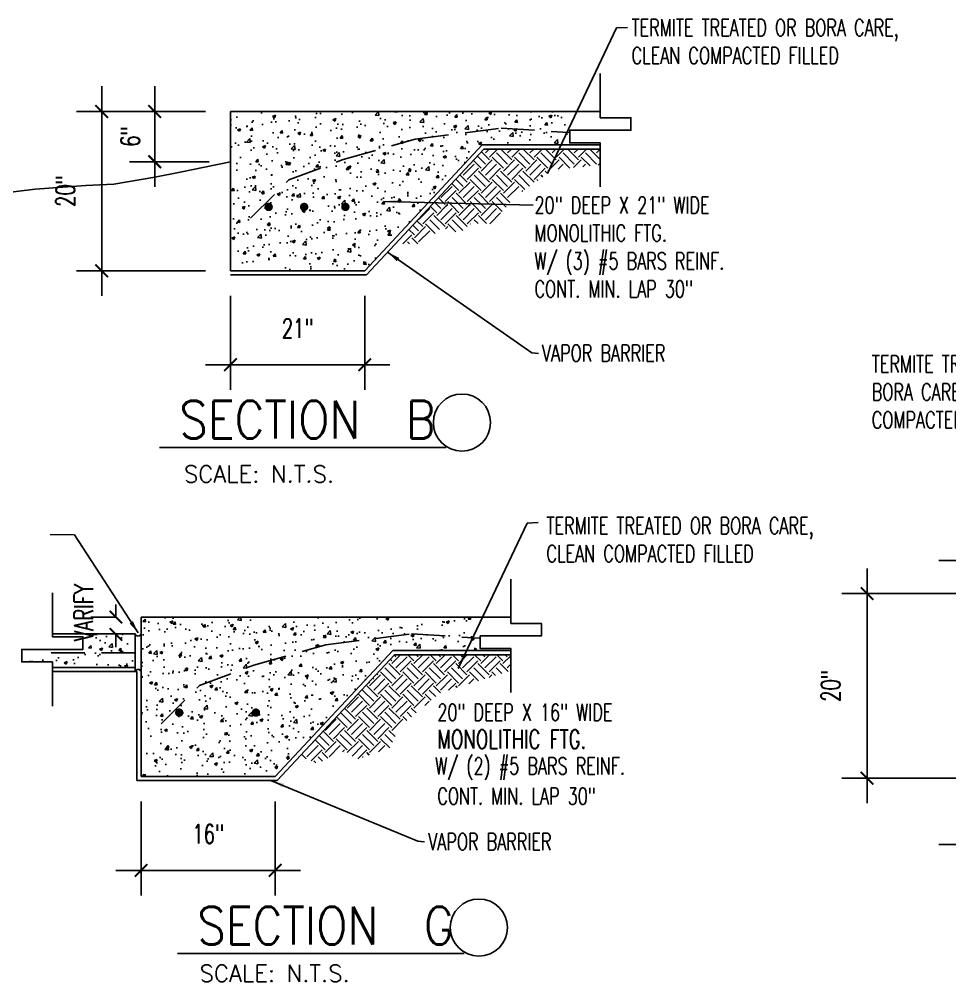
# Model space of a CAD drawing. Header units: inches. Extents: x -25328 to 8149, y -5530 to 4336.
# Drawn here: x -1210.8 to -988.9, y 1146.8 to 1376.3 of the extents above; entities that cross this region are included whole.
import ezdxf

# ---------------------------------------------------------------- set-up
doc = ezdxf.new("R2010")
doc.units = ezdxf.units.IN
doc.header["$LTSCALE"] = 16
doc.header["$MEASUREMENT"] = 0
doc.linetypes.add('DASHED', pattern=[0.75, 0.5, -0.25])
doc.layers.get('0').update_dxf_attribs({"linetype": 'CONTINUOUS'})
doc.layers.get('DEFPOINTS').update_dxf_attribs({"linetype": 'CONTINUOUS'})
for name, color, linetype in [('BLDG', 1, 'CONTINUOUS'), ('CONC', 3, 'CONTINUOUS'), ('DETREF', 5, 'CONTINUOUS'), ('DIMS', 5, 'CONTINUOUS'), ('HATCH', 8, 'CONTINUOUS'), ('TEXT', 11, 'CONTINUOUS'), ('TEXT ROOM', 3, 'CONTINUOUS')]:
    doc.layers.add(name, color=color, linetype=linetype)
doc.styles.add('PAYTAS RM', font='romans.shx', dxfattribs={"width": 0.7, "height": 4.5})
doc.styles.add('PAYTS NOTES', font='romans.shx', dxfattribs={"width": 0.7, "height": 4.5})
doc.dimstyles.new('DIM- PAYTAS', dxfattribs={"dimscale": 48, "dimtxt": 0.1, "dimasz": 0.0625, "dimexe": 0.125, "dimexo": 0.125, "dimgap": 0.125, "dimtad": 1, "dimdec": 1, "dimzin": 3, "dimdsep": 46, "dimlunit": 4, "dimtxsty": 'PAYTAS RM', "dimblk": 'ARCHTICK', "dimcen": 0.09, "dimdle": 0.125, "dimclrd": 5, "dimclre": 5, "dimclrt": 11, "dimadec": 0, "dimazin": 0, "dimtfac": 1, "dimtdec": 1, "dimtofl": 0, "dimtmove": 2, "dimatfit": 3, "dimfxl": 0, "dimfrac": 2, "dimtolj": 1, "dimtzin": 3, "dimarcsym": 0})
pattern_1 = [(50, (10446.511, 3538.196), (7.1726018, -0.6275213), [0.75, -8.25]), (355, (10446.511, 3538.196), (-1.3875133, 7.5219213), [0.6, -6.6]), (100.4514, (10447.1085, 3538.1436), (5.785094, 6.8943954), [0.637402, -7.011421]), (46.1842, (10446.511, 3540.196), (10.6724105, -1.65519), [1.125, -12.375]), (96.6356, (10447.4, 3540.058), (9.346627, 9.741179), [0.956103, -10.51713]), (351.1842, (10446.511, 3540.196), (9.346619, 9.741186), [0.9, -9.9]), (21, (10447.511, 3539.696), (5.9690705, -4.026189), [0.75, -8.25]), (326, (10447.511, 3539.696), (2.4331533, 7.2515005), [0.6, -6.6]), (71.4514, (10448.008, 3539.3604), (8.4022263, 3.225305), [0.637402, -7.011421]), (37.5, (10446.5108, 3538.1959), (0.12159855, 3.32893854), [0, -6.52, 0, -6.7, 0, -6.625]), (7.5, (10446.511, 3538.196), (2.6306954, 3.9441171), [0, -3.82, 0, -6.37, 0, -2.525]), (327.5, (10444.2808, 3538.196), (5.33822436, -0.2255487), [0, -2.5, 0, -7.8, 0, -10.35]), (317.5, (10443.281, 3538.196), (5.8318617, 1.0010498), [0, -3.25, 0, -5.18, 0, -7.35])]
pattern_2 = [(45, (10467.8396, 3268.531), (4e-16, 5.3033009), [3.75, -3.75]), (45, (10466.8452, 3269.5254), (4e-16, 5.3033009), [3.75, -3.75]), (45, (10465.851, 3270.5197), (4e-16, 5.3033009), [3.75, -3.75]), (135, (10465.851, 3271.1826), (-5.3033009, 4e-16), [3.75, -3.75]), (135, (10466.8452, 3272.177), (-5.3033009, 4e-16), [3.75, -3.75]), (135, (10467.8396, 3273.1714), (-5.3033009, 4e-16), [3.75, -3.75])]

# ---------------------------------------------------------------- blocks, each defined once
blk = doc.blocks.new('_ArchTick')
at = {"color": 0, "linetype": 'ByBlock', "const_width": 0.15}
blk.add_lwpolyline([(-0.5, -0.5), (0.5, 0.5)], dxfattribs=at)
blk = doc.blocks.new('*D52')
at = {"layer": 'DEFPOINTS', "color": 0, "transparency": 16777216}
for p in [(-977.92, 1239.34), (-1008.64, 1195.34), (-977.92, 1195.34)]:
    blk.add_point(p, dxfattribs=at)
at = {"layer": 'DIMS', "color": 5, "lineweight": -2, "transparency": 16777216}
for p, q in [((-1008.64, 1245.34), (-1008.64, 1189.34)), ((-983.92, 1239.34), (-1014.64, 1239.34)), ((-983.92, 1195.34), (-1014.64, 1195.34))]:
    blk.add_line(p, q, dxfattribs=at)
at = {"layer": 'DIMS', "color": 5, "lineweight": -2, "transparency": 16777216, "xscale": 3, "yscale": 3, "zscale": 3}
for p, rotation in [((-1008.64, 1239.34), 90), ((-1008.64, 1195.34), 270)]:
    blk.add_blockref('_ArchTick', p, dxfattribs=dict(at, rotation=rotation))
at = {"layer": 'DIMS', "color": 11, "transparency": 16777216, "insert": (-1017.32, 1217.34), "char_height": 4.5, "attachment_point": 5, "rotation": 90, "style": 'PAYTAS RM'}
blk.add_mtext('\\A1;20"', dxfattribs=at)
blk = doc.blocks.new('*D53')
at = {"layer": 'DEFPOINTS', "color": 0, "transparency": 16777216}
for p in [(-985.49, 1203.94), (-953.49, 1203.94), (-953.49, 1179.52)]:
    blk.add_point(p, dxfattribs=at)
at = {"layer": 'DIMS', "color": 5, "lineweight": -2, "transparency": 16777216}
for p, q in [((-985.49, 1197.94), (-985.49, 1173.52)), ((-953.49, 1197.94), (-953.49, 1173.52)), ((-991.49, 1179.52), (-947.49, 1179.52))]:
    blk.add_line(p, q, dxfattribs=at)
at = {"layer": 'DIMS', "color": 5, "lineweight": -2, "transparency": 16777216, "xscale": 3, "yscale": 3, "zscale": 3, "rotation": 180}
blk.add_blockref('_ArchTick', (-985.49, 1179.52), dxfattribs=at)
at = {"layer": 'DIMS', "color": 5, "lineweight": -2, "transparency": 16777216, "xscale": 3, "yscale": 3, "zscale": 3}
blk.add_blockref('_ArchTick', (-953.49, 1179.52), dxfattribs=at)
at = {"layer": 'DIMS', "color": 11, "transparency": 16777216, "insert": (-969.49, 1188.2), "char_height": 4.5, "attachment_point": 5, "style": 'PAYTAS RM'}
blk.add_mtext('\\A1;21"', dxfattribs=at)
blk = doc.blocks.new('*D54')
at = {"layer": 'DEFPOINTS', "color": 0, "transparency": 16777216}
for p in [(-969.49, 1247.21), (-985.49, 1231.05), (-969.49, 1231.05)]:
    blk.add_point(p, dxfattribs=at)
at = {"layer": 'DIMS', "color": 5, "lineweight": -2, "transparency": 16777216}
for p, q in [((-985.49, 1237.05), (-985.49, 1253.21)), ((-969.49, 1237.05), (-969.49, 1253.21)), ((-991.49, 1247.21), (-963.49, 1247.21))]:
    blk.add_line(p, q, dxfattribs=at)
at = {"layer": 'DIMS', "color": 5, "lineweight": -2, "transparency": 16777216, "xscale": 3, "yscale": 3, "zscale": 3, "rotation": 180}
blk.add_blockref('_ArchTick', (-985.49, 1247.21), dxfattribs=at)
at = {"layer": 'DIMS', "color": 5, "lineweight": -2, "transparency": 16777216, "xscale": 3, "yscale": 3, "zscale": 3}
blk.add_blockref('_ArchTick', (-969.49, 1247.21), dxfattribs=at)
at = {"layer": 'DIMS', "color": 11, "transparency": 16777216, "insert": (-978.03, 1258.41), "char_height": 4.5, "attachment_point": 5, "style": 'PAYTAS RM'}
blk.add_mtext('\\A1;\\A1;7{\\H0.7x;\\S1/2;}"', dxfattribs=at)
blk = doc.blocks.new('*D68')
at = {"layer": 'DEFPOINTS', "color": 0, "transparency": 16777216}
for p in [(-1181.75, 1195.75), (-1149.75, 1195.75), (-1149.75, 1173.34)]:
    blk.add_point(p, dxfattribs=at)
at = {"layer": 'DIMS', "color": 5, "lineweight": -2, "transparency": 16777216}
for p, q in [((-1181.75, 1189.75), (-1181.75, 1167.34)), ((-1149.75, 1189.75), (-1149.75, 1167.34)), ((-1187.75, 1173.34), (-1143.75, 1173.34))]:
    blk.add_line(p, q, dxfattribs=at)
at = {"layer": 'DIMS', "color": 5, "lineweight": -2, "transparency": 16777216, "xscale": 3, "yscale": 3, "zscale": 3, "rotation": 180}
blk.add_blockref('_ArchTick', (-1181.75, 1173.34), dxfattribs=at)
at = {"layer": 'DIMS', "color": 5, "lineweight": -2, "transparency": 16777216, "xscale": 3, "yscale": 3, "zscale": 3}
blk.add_blockref('_ArchTick', (-1149.75, 1173.34), dxfattribs=at)
at = {"layer": 'DIMS', "color": 11, "transparency": 16777216, "insert": (-1165.75, 1182.02), "char_height": 4.5, "attachment_point": 5, "style": 'PAYTAS RM'}
blk.add_mtext('\\A1;16"', dxfattribs=at)
blk = doc.blocks.new('*D70')
at = {"layer": 'DEFPOINTS', "color": 0, "transparency": 16777216}
for p in [(-1181.75, 1233.75), (-1187.77, 1229.6), (-1186.19, 1229.6)]:
    blk.add_point(p, dxfattribs=at)
at = {"layer": 'DIMS', "color": 5, "lineweight": -2, "transparency": 16777216}
for p, q in [((-1187.77, 1233.75), (-1187.77, 1236.75)), ((-1187.75, 1233.75), (-1193.77, 1233.75)), ((-1192.19, 1229.6), (-1193.77, 1229.6)), ((-1187.77, 1229.6), (-1187.77, 1226.6))]:
    blk.add_line(p, q, dxfattribs=at)
at = {"layer": 'DIMS', "color": 5, "lineweight": -2, "transparency": 16777216, "xscale": 3, "yscale": 3, "zscale": 3}
for p, rotation in [((-1187.77, 1233.75), 270), ((-1187.77, 1229.6), 90)]:
    blk.add_blockref('_ArchTick', p, dxfattribs=dict(at, rotation=rotation))
at = {"layer": 'DIMS', "color": 11, "transparency": 16777216, "insert": (-1195.45, 1234.88), "char_height": 4.5, "attachment_point": 5, "rotation": 90, "style": 'PAYTAS RM'}
blk.add_mtext('\\A1;VARIFY', dxfattribs=at)
blk = doc.blocks.new('*D238')
at = {"layer": 'DEFPOINTS', "color": 0, "transparency": 16777216}
for p in [(-1160.42, 1316.35), (-1128.42, 1316.35), (-1128.42, 1293.93)]:
    blk.add_point(p, dxfattribs=at)
at = {"layer": 'DIMS', "color": 5, "lineweight": -2, "transparency": 16777216}
for p, q in [((-1160.42, 1310.35), (-1160.42, 1287.93)), ((-1128.42, 1310.35), (-1128.42, 1287.93)), ((-1166.42, 1293.93), (-1122.42, 1293.93))]:
    blk.add_line(p, q, dxfattribs=at)
at = {"layer": 'DIMS', "color": 5, "lineweight": -2, "transparency": 16777216, "xscale": 3, "yscale": 3, "zscale": 3, "rotation": 180}
blk.add_blockref('_ArchTick', (-1160.42, 1293.93), dxfattribs=at)
at = {"layer": 'DIMS', "color": 5, "lineweight": -2, "transparency": 16777216, "xscale": 3, "yscale": 3, "zscale": 3}
blk.add_blockref('_ArchTick', (-1128.42, 1293.93), dxfattribs=at)
at = {"layer": 'DIMS', "color": 11, "transparency": 16777216, "insert": (-1144.42, 1302.61), "char_height": 4.5, "attachment_point": 5, "style": 'PAYTAS RM'}
blk.add_mtext('\\A1;21"', dxfattribs=at)
blk = doc.blocks.new('*D239')
at = {"layer": 'DEFPOINTS', "color": 0, "transparency": 16777216}
for p in [(-1160.42, 1354.35), (-1191.14, 1316.35), (-1160.42, 1316.35)]:
    blk.add_point(p, dxfattribs=at)
at = {"layer": 'DIMS', "color": 5, "lineweight": -2, "transparency": 16777216}
for p, q in [((-1191.14, 1360.35), (-1191.14, 1310.35)), ((-1166.42, 1354.35), (-1197.14, 1354.35)), ((-1166.42, 1316.35), (-1197.14, 1316.35))]:
    blk.add_line(p, q, dxfattribs=at)
at = {"layer": 'DIMS', "color": 5, "lineweight": -2, "transparency": 16777216, "xscale": 3, "yscale": 3, "zscale": 3}
for p, rotation in [((-1191.14, 1354.35), 90), ((-1191.14, 1316.35), 270)]:
    blk.add_blockref('_ArchTick', p, dxfattribs=dict(at, rotation=rotation))
at = {"layer": 'DIMS', "color": 11, "transparency": 16777216, "insert": (-1199.82, 1335.35), "char_height": 4.5, "attachment_point": 5, "rotation": 90, "style": 'PAYTAS RM'}
blk.add_mtext('\\A1;20"', dxfattribs=at)
blk = doc.blocks.new('*D240')
at = {"layer": 'DEFPOINTS', "color": 0, "transparency": 16777216}
for p in [(-1160.42, 1354.35), (-1178.5, 1342.35), (-1160.42, 1342.35)]:
    blk.add_point(p, dxfattribs=at)
at = {"layer": 'DIMS', "color": 5, "lineweight": -2, "transparency": 16777216}
for p, q in [((-1178.5, 1360.35), (-1178.5, 1336.35)), ((-1166.42, 1354.35), (-1184.5, 1354.35)), ((-1166.42, 1342.35), (-1184.5, 1342.35))]:
    blk.add_line(p, q, dxfattribs=at)
at = {"layer": 'DIMS', "color": 5, "lineweight": -2, "transparency": 16777216, "xscale": 3, "yscale": 3, "zscale": 3}
for p, rotation in [((-1178.5, 1354.35), 90), ((-1178.5, 1342.35), 270)]:
    blk.add_blockref('_ArchTick', p, dxfattribs=dict(at, rotation=rotation))
at = {"layer": 'DIMS', "color": 11, "transparency": 16777216, "insert": (-1184.33, 1348.35), "char_height": 4.5, "attachment_point": 5, "rotation": 90, "style": 'PAYTAS RM'}
blk.add_mtext('\\A1;6"', dxfattribs=at)

msp = doc.modelspace()

# ---------------------------------------------------------------- hatches: boundary and pattern name
at = {"layer": 'HATCH'}
h = msp.add_hatch(dxfattribs=at)
h.set_pattern_fill('AR-CONC', color=256, style=0)
h.set_pattern_definition([(50, (-4010.449, -428.1255), (7.172602, -0.627521), [0.75, -8.25]), (355, (-4010.449, -428.1255), (-1.387513, 7.521921), [0.6, -6.6]), (100.4514, (-4009.8515, -428.178), (5.785094, 6.894395), [0.637402, -7.011421]), (46.1842, (-4010.449, -426.1255), (10.67241, -1.65519), [1.125, -12.375]), (96.6356, (-4009.56, -426.263), (9.346627, 9.74118), [0.956103, -10.51713]), (351.1842, (-4010.449, -426.126), (9.34662, 9.741186), [0.9, -9.9]), (21, (-4009.449, -426.6255), (5.969071, -4.026189), [0.75, -8.25]), (326, (-4009.449, -426.6255), (2.433153, 7.2515), [0.6, -6.6]), (71.4514, (-4008.952, -426.961), (8.402226, 3.225305), [0.637402, -7.011421]), (37.5, (-4010.4492, -428.1255), (0.1215986, 3.3289385), [0, -6.52, 0, -6.7, 0, -6.625]), (7.5, (-4010.4492, -428.1255), (2.6306954, 3.944117), [0, -3.82, 0, -6.37, 0, -2.525]), (327.5, (-4012.6792, -428.1255), (5.3382244, -0.2255487), [0, -2.5, 0, -7.8, 0, -10.35]), (317.5, (-4013.679, -428.1255), (5.831862, 1.00105), [0, -3.25, 0, -5.18, 0, -7.35])])
h.paths.add_polyline_path([(-1128.41942389, 1316.34898324), (-1100.41942389, 1346.34898324), (-1079.53524461, 1346.34898324), (-1079.53487779, 1354.34898324), (-1160.41942389, 1354.34898324), (-1160.41942389, 1316.34898324)])
h.paths.add_polyline_path([(-1133.53512661, 1331.56852067, -1), (-1132.53512661, 1331.56852067, -1)], flags=16)
h = msp.add_hatch(dxfattribs=at)
h.set_pattern_fill('SITEWORK_EARTH', color=8, scale=15, angle=45, style=0)
h.set_pattern_definition(pattern_2)
h.paths.add_polyline_path([(-1083.50039356, 1340.43720754), (-1072.24010326, 1341.58496966), (-1072.24010326, 1345.34898324), (-1100.00521032, 1345.34898324), (-1112.64516277, 1331.80617704), (-1094.49441768, 1331.80617704), (-1092.37604176, 1334.23616653)])
h = msp.add_hatch(dxfattribs=at)
h.set_pattern_fill('SITEWORK_EARTH', color=8, scale=15, angle=45, style=0)
h.set_pattern_definition(pattern_2)
h.paths.add_polyline_path([(-1094.49441768, 1331.80617704), (-1112.64516277, 1331.80617704), (-1121.07123058, 1322.77824724), (-1114.6129125, 1322.77824724), (-1110.03193192, 1326.60410886), (-1105.83268401, 1325.36389387), (-1102.96958124, 1327.65351371), (-1098.19772085, 1327.55811713)])
h = msp.add_hatch(dxfattribs=at)
h.set_pattern_fill('AR-CONC', color=256, style=0)
h.set_pattern_definition(pattern_1)
h.paths.add_polyline_path([(-1149.74821329, 1195.75365532), (-1121.74821329, 1225.75365532), (-1100.86403401, 1225.75365532), (-1100.86366719, 1233.75365532), (-1181.74821329, 1233.75365532), (-1181.74821329, 1195.75365532)])
h.paths.add_polyline_path([(-1154.86391601, 1210.97319275, -1), (-1153.86391601, 1210.97319275, -1)], flags=16)
h = msp.add_hatch(dxfattribs=at)
h.set_pattern_fill('AR-CONC', color=256, style=0)
h.set_pattern_definition(pattern_1)
h.paths.add_polyline_path([(-1183.18650213, 1229.75365532), (-1202.91269156, 1229.75365532), (-1202.91269156, 1229.04200327), (-1195.61757312, 1229.0417131), (-1195.61771068, 1226.04171311), (-1210.20767244, 1226.04229343), (-1210.20781, 1223.04229343), (-1202.91269156, 1223.04200327), (-1202.91269156, 1221.75365532), (-1183.18650213, 1221.75365532)])
h = msp.add_hatch(dxfattribs=at)
h.set_pattern_fill('SITEWORK_EARTH', color=8, scale=15, angle=45, style=0)
h.set_pattern_definition([(45, (10446.511, 3538.196), (4e-16, 5.3033009), [3.75, -3.75]), (45, (10445.5165, 3539.1902), (4e-16, 5.3033009), [3.75, -3.75]), (45, (10444.522, 3540.1846), (4e-16, 5.3033009), [3.75, -3.75]), (135, (10444.522, 3540.8475), (-5.3033009, 4e-16), [3.75, -3.75]), (135, (10445.5165, 3541.842), (-5.3033009, 4e-16), [3.75, -3.75]), (135, (10446.511, 3542.8363), (-5.3033009, 4e-16), [3.75, -3.75])])
h.paths.add_polyline_path([(-1093.56889266, 1220.98964174), (-1093.56889266, 1224.75365532), (-1121.33399972, 1224.75365532), (-1133.97395217, 1211.21084912), (-1115.803295, 1211.21084912), (-1110.42931499, 1215.66710044)])
h.paths.add_polyline_path([(-1120.13809263, 1207.61631628), (-1115.803295, 1211.21084912), (-1133.97395217, 1211.21084912), (-1143.86193895, 1200.61657757), (-1139.66595044, 1198.79354121), (-1133.98411082, 1201.77123013), (-1129.95718627, 1199.89639021), (-1122.39978611, 1202.54322104)])

# ---------------------------------------------------------------- linework, layer by layer
at = {"layer": 'BLDG', "color": 8}
for p, q in [((-1128.00521032, 1315.34898324), (-1100.00521032, 1345.34898324)), ((-1100.00521032, 1345.34898324), (-1072.24010326, 1345.34898324)), ((-1160.41942389, 1315.34898324), (-1128.00521032, 1315.34898324)), ((-1149.33399972, 1194.75365532), (-1121.33399972, 1224.75365532)), ((-1121.33399972, 1224.75365532), (-1093.56889266, 1224.75365532)), ((-1202.91269156, 1220.75365532), (-1182.74821329, 1220.75365532)), ((-1182.74821329, 1194.75365532), (-1182.74821329, 1220.75365532)), ((-1182.74821329, 1194.75365532), (-1149.33399972, 1194.75365532))]:
    msp.add_line(p, q, dxfattribs=at)
at = {"layer": 'BLDG', "color": 3, "linetype": 'DASHED'}
msp.add_line((-1183.18650213, 1225.19586932), (-1205.48917461, 1225.19586932), dxfattribs=at)
for points in [[(-1155.63150779, 1328.88028997), (-1146.4853534, 1338.0202761), (-1133.57313616, 1342.85909194), (-1116.35684651, 1347.69790779), (-1095.91249952, 1350.38613849), (-1079.77222495, 1349.31084737)], [(-1176.96029719, 1208.28496205), (-1167.8141428, 1217.42494818), (-1154.90192556, 1222.26376402), (-1137.68563591, 1227.10257987), (-1117.24128892, 1229.79081057), (-1101.10101435, 1228.71551945)]]:
    msp.add_lwpolyline(points, dxfattribs=at)
at = {"layer": 'CONC', "color": 3}
for p, q in [((-1160.41942389, 1354.34898324), (-1072.24010326, 1354.34898324)), ((-1160.41942389, 1316.34898324), (-1160.41942389, 1354.34898324)), ((-1128.41942389, 1316.34898324), (-1100.41942389, 1346.34898324)), ((-1100.41942389, 1346.34898324), (-1072.24010326, 1346.34898324)), ((-1160.41942389, 1316.34898324), (-1128.41942389, 1316.34898324)), ((-1181.74821329, 1195.75365532), (-1181.74821329, 1233.75365532)), ((-1181.74821329, 1233.75365532), (-1093.56889266, 1233.75365532)), ((-1202.91269156, 1229.75365532), (-1183.18650213, 1229.75365532)), ((-1183.18650213, 1220.75365532), (-1183.18650213, 1229.75365532)), ((-1149.74821329, 1195.75365532), (-1121.74821329, 1225.75365532)), ((-1121.74821329, 1225.75365532), (-1093.56889266, 1225.75365532)), ((-1202.91269156, 1221.75365532), (-1183.18650213, 1221.75365532)), ((-1181.74821329, 1195.75365532), (-1149.74821329, 1195.75365532))]:
    msp.add_line(p, q, dxfattribs=at)
for centre, start, end in [((-1182.46622877, 1229.9945814), 198.4947047736, 340.9756479198), ((-1182.46622877, 1220.51272924), 19.0243520802, 161.5052952264)]:
    msp.add_arc(centre, 0.75949924, start, end, dxfattribs=at)
at = {"layer": 'DETREF'}
for points in [[(-1072.24010326, 1363.37553948), (-1072.24010326, 1352.84849293), (-1064.94498482, 1352.84820276), (-1064.94512238, 1349.84820277), (-1079.53508414, 1349.84878309), (-1079.5352217, 1346.8487831), (-1072.24010326, 1346.84849293), (-1072.24010326, 1336.32144638)], [(-1093.56889266, 1242.78021156), (-1093.56889266, 1232.25316501), (-1086.27377422, 1232.25287485), (-1086.27391178, 1229.25287485), (-1100.86387354, 1229.25345517), (-1100.8640111, 1226.25345518), (-1093.56889266, 1226.25316501), (-1093.56889266, 1215.72611846)], [(-1202.91269156, 1239.56904982), (-1202.91269156, 1229.04200327), (-1195.61757312, 1229.0417131), (-1195.61771068, 1226.04171311), (-1210.20767244, 1226.04229343), (-1210.20781, 1223.04229343), (-1202.91269156, 1223.04200327), (-1202.91269156, 1212.51495672)]]:
    msp.add_lwpolyline(points, dxfattribs=at)
at = {"layer": 'DIMS'}
msp.add_line((-1178.49602312, 1342.34898324), (-1165.55272428, 1342.34898324), dxfattribs=at)
at = {"layer": 'DIMS', "const_width": 1}
for points in [[(-1151.8274394, 1331.56852067, 1), (-1150.8274394, 1331.56852067, 1)], [(-1143.36985924, 1331.56852067, 1), (-1142.36985924, 1331.56852067, 1)], [(-1133.53512661, 1331.56852067, 1), (-1132.53512661, 1331.56852067, 1)], [(-1173.1562288, 1210.97319275, 1), (-1172.1562288, 1210.97319275, 1)], [(-1154.86391601, 1210.97319275, 1), (-1153.86391601, 1210.97319275, 1)]]:
    msp.add_lwpolyline(points, format="xyb", close=True, dxfattribs=at)
at = {"layer": 'DIMS', "color": 5}
msp.add_lwpolyline([(-1148.62905674, 1211.21084912, 0, 4, 0), (-1144.62905674, 1211.21084912, 0, 0, 0), (-1112.66821777, 1211.21084912, 0, 0, 0)], format="xyseb", dxfattribs=at)
at = {"layer": 'TEXT'}
msp.add_lwpolyline([(-1160.41942389, 1342.34898324), (-1172.45581994, 1339.85390689), (-1178.49602312, 1338.70434878), (-1188.27539758, 1336.98000939), (-1194.89086241, 1336.69261875), (-1206.97126876, 1335.83044684), (-1216.1753963, 1334.68088873)], dxfattribs=at)
at = {"layer": 'TEXT ROOM'}
for p, q in [((-1177.39452361, 1274.19455793), (-1108.9830137, 1274.19455793)), ((-1173.09394921, 1153.51155391), (-1104.68243931, 1153.51155391))]:
    msp.add_line(p, q, dxfattribs=at)
for centre in [(-1105.22866533, 1280.12519549), (-1101.19159991, 1159.69404707)]:
    msp.add_circle(centre, 6.81505288, dxfattribs=at)

# ---------------------------------------------------------------- texts
at = {"layer": 'TEXT', "style": 'PAYTS NOTES', "width": 0.7}
for s, height, p in [('20" DEEP X 21" WIDE', 4, (-1087.92766252, 1330.00148031)), ('MONOLITHIC FTG.', 4, (-1087.92766252, 1323.33481365)), ('W/ (3) #5 BARS REINF.', 4, (-1087.92766252, 1316.66814698)), ('CONT. MIN. LAP 30"', 4, (-1087.92766252, 1310.00148031)), ('20" DEEP X 16" WIDE', 4, (-1111.10324209, 1209.03696129)), ('MONOLITHIC FTG.', 4.5, (-1111.10324209, 1202.37029462)), ('W/ (2) #5 BARS REINF.', 4, (-1111.59615863, 1196.23844985)), ('CONT. MIN. LAP 30"', 4, (-1111.10324209, 1189.03696129))]:
    msp.add_text(s, height=height, dxfattribs=at).set_placement(p)
at = {"layer": 'TEXT', "style": 'PAYTS NOTES'}
for p in [(-1171.538285, 1265.8684695), (-1167.81691355, 1146.78054963)]:
    msp.add_text('SCALE: N.T.S.', height=4, dxfattribs=at).set_placement(p)
at = {"layer": 'TEXT', "char_height": 4, "attachment_point": 1, "style": 'PAYTS NOTES'}
for s, insert, width in [('TERMITE TREATED OR BORA CARE, CLEAN COMPACTED FILLED', (-1064.78418654, 1376.32691063), 71.2296437844), ('VAPOR BARRIER', (-1086.12648021, 1298.70258804), 71.2296437844), ('TERMITE TREATED OR BORA CARE, CLEAN COMPACTED FILLED', (-1007.49742673, 1296.10573304), 44.1218936398), ('TERMITE TREATED OR BORA CARE, CLEAN COMPACTED FILLED', (-1085.07770637, 1257.54688315), 71.2296437844), ('VAPOR BARRIER', (-1113.26716568, 1182.18126132), 71.2296437844)]:
    msp.add_mtext(s, dxfattribs=dict(at, insert=insert, width=width))
at = {"layer": 'TEXT ROOM', "style": 'PAYTAS RM', "width": 0.875}
for s, p in [('SECTION  B', (-1172.61992468, 1276.35076303)), ('SECTION  G', (-1168.31935028, 1155.66775901))]:
    msp.add_text(s, height=9, dxfattribs=at).set_placement(p)

# ---------------------------------------------------------------- dimensions: what is measured, and where the dimension line sits
at = {"layer": 'DIMS'}
for base, p1, p2, picture, middle in [((-1191.14011023, 1316.34898324), (-1160.41942389, 1354.34898324), (-1160.41942389, 1316.34898324), '*D239', (-1199.81868166, 1335.34898324)), ((-1008.64469237, 1195.34065825), (-977.92400603, 1239.34065825), (-977.92400603, 1195.34065825), '*D52', (-1017.3232638, 1217.34065825))]:
    dim = msp.add_linear_dim(base=base, p1=p1, p2=p2, angle=90, text='20"', dimstyle='DIM- PAYTAS', dxfattribs=at)
    dim.commit()
    dim.dimension.update_dxf_attribs({"geometry": picture, "text_midpoint": middle})
dim = msp.add_linear_dim(base=(-1178.49602312, 1342.34898324), p1=(-1160.41942389, 1354.34898324), p2=(-1160.41942389, 1342.34898324), angle=90, text='6"', dimstyle='DIM- PAYTAS', dxfattribs=at)
dim.commit()
dim.dimension.update_dxf_attribs({"geometry": '*D240', "text_midpoint": (-1184.32594073, 1348.34898324), "dimtype": 160})
for base, p1, p2, text, picture, middle in [((-1128.41942389, 1293.93328793), (-1160.41942389, 1316.34898324), (-1128.41942389, 1316.34898324), '21"', '*D238', (-1144.41942389, 1302.61185936)), ((-953.49078871, 1179.52195573), (-985.49078871, 1203.93765104), (-953.49078871, 1203.93765104), '21"', '*D53', (-969.49078871, 1188.20052716)), ((-1149.74821329, 1173.33796001), (-1181.74821329, 1195.75365532), (-1149.74821329, 1195.75365532), '16"', '*D68', (-1165.74821329, 1182.01653144))]:
    dim = msp.add_linear_dim(base=base, p1=p1, p2=p2, text=text, dimstyle='DIM- PAYTAS', dxfattribs=at)
    dim.commit()
    dim.dimension.update_dxf_attribs({"geometry": picture, "text_midpoint": middle})
dim = msp.add_linear_dim(base=(-969.49078871, 1247.21433893), p1=(-985.49078871, 1231.05019822), p2=(-969.49078871, 1231.05019822), text='\\A1;7{\\H0.7x;\\S1/2;}"', dimstyle='DIM- PAYTAS', dxfattribs=at)
dim.commit()
dim.dimension.update_dxf_attribs({"geometry": '*D54', "text_midpoint": (-978.0298896, 1258.4056839), "dimtype": 160})
at = {"layer": 'DIMS', "color": 5}
dim = msp.add_linear_dim(base=(-1187.76916704, 1229.60079279), p1=(-1181.74821329, 1233.75365532), p2=(-1186.19445617, 1229.60079279), angle=90, text='VARIFY', dimstyle='DIM- PAYTAS', dxfattribs=at)
dim.commit()
dim.dimension.update_dxf_attribs({"geometry": '*D70', "text_midpoint": (-1195.44578556, 1234.87997842), "dimtype": 160})

# ---------------------------------------------------------------- leaders
at = {"layer": 'DIMS'}
for points in [[(-1084.80724797, 1339.52416349), (-1068.34292579, 1374.25191646), (-1065.74282944, 1374.33855104)], [(-1106.13603737, 1221.45838397), (-1089.67171519, 1256.18613695), (-1087.07161884, 1256.27277152)]]:
    msp.add_leader(points, dimstyle='DIM- PAYTAS', override={"dimgap": 0.125, "dimtad": 0}, dxfattribs=at)
at = {"layer": 'DIMS', "color": 5}
for points, override in [([(-1123.8355621, 1332.88711424), (-1088.27947959, 1331.96044991)], {"dimgap": 0.125, "dimtad": 0}), ([(-1122.96390836, 1320.7503782), (-1088.60835135, 1296.80451195), (-1086.99292061, 1296.64302907)], {"dimgap": 0.125, "dimtad": 0}), ([(-1182.46622877, 1229.9945814), (-1197.59245687, 1253.38264031), (-1203.39829425, 1253.46324363)], {"dimtad": 0}), ([(-1150.62002004, 1194.73405879), (-1115.74903682, 1180.28318523), (-1114.13360608, 1180.12170235)], {"dimgap": 0.125, "dimtad": 0})]:
    msp.add_leader(points, dimstyle='DIM- PAYTAS', override=override, dxfattribs=at)

doc.saveas('drawing.dxf')
